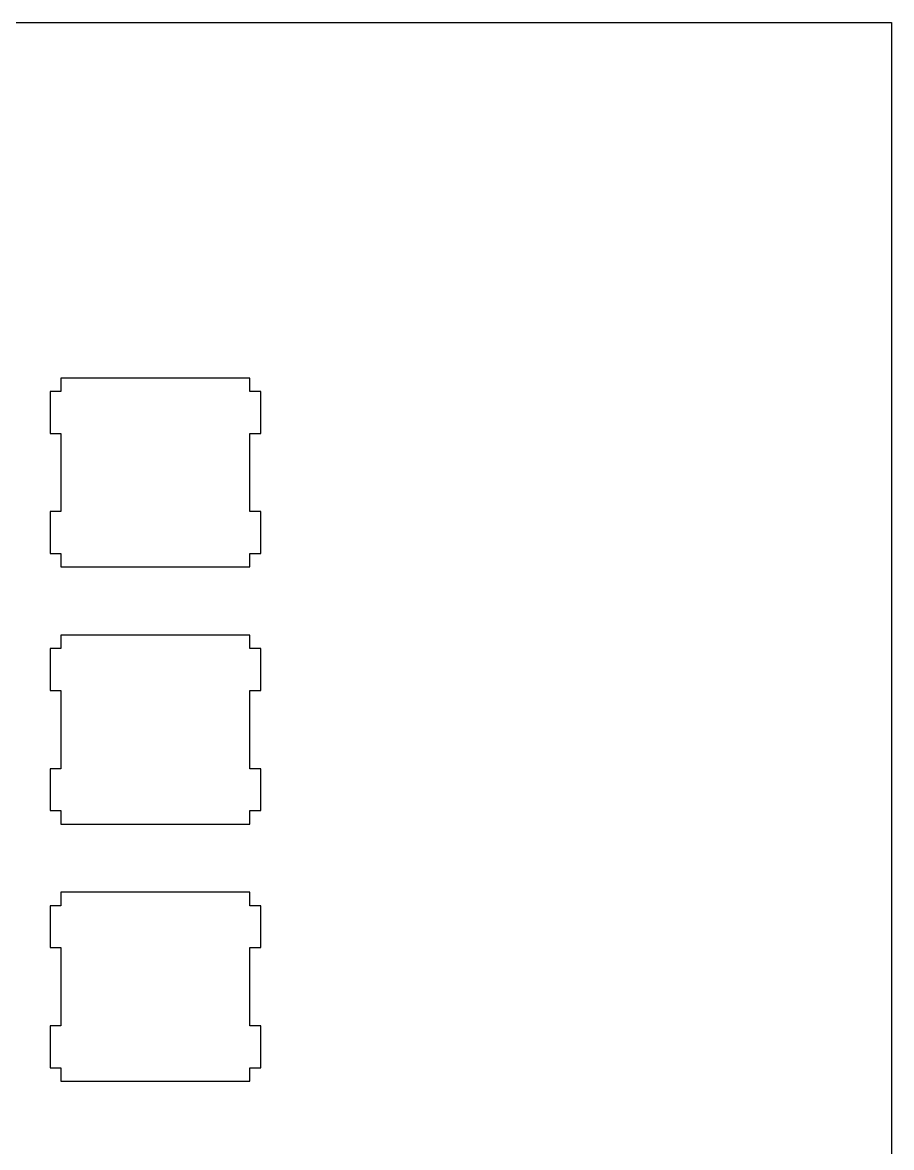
# Model space of a CAD drawing. Header units: millimetres. Extents: x 78 to 219, y 34 to 177.
# Drawn here: x 154.3 to 218.6, y 93.6 to 177 of the extents above; entities that cross this region are included whole.
import ezdxf

# ---------------------------------------------------------------- set-up
doc = ezdxf.new("R2010")
doc.units = ezdxf.units.MM
doc.header["$MEASUREMENT"] = 0

# ---------------------------------------------------------------- blocks, each defined once
blk = doc.blocks.new('block 2')
at = {"color": 7, "lineweight": 25, "true_color": 0xffffff}
blk.add_lwpolyline([(78.398, 176.98), (218.641, 176.98)], dxfattribs=at)
blk = doc.blocks.new('block 3')
at = {"color": 7, "lineweight": 25, "true_color": 0xffffff}
blk.add_lwpolyline([(218.641, 176.98), (218.641, 33.629)], dxfattribs=at)
blk = doc.blocks.new('block 226')
at = {"color": 7, "lineweight": 25, "true_color": 0xffffff}
blk.add_lwpolyline([(157.123, 112.543), (157.123, 111.544)], dxfattribs=at)
blk = doc.blocks.new('block 227')
at = {"color": 7, "lineweight": 25, "true_color": 0xffffff}
blk.add_lwpolyline([(157.123, 111.544), (156.322, 111.544)], dxfattribs=at)
blk = doc.blocks.new('block 228')
at = {"color": 7, "lineweight": 25, "true_color": 0xffffff}
blk.add_lwpolyline([(156.322, 111.544), (156.322, 108.444)], dxfattribs=at)
blk = doc.blocks.new('block 229')
at = {"color": 7, "lineweight": 25, "true_color": 0xffffff}
blk.add_lwpolyline([(156.322, 108.444), (157.123, 108.444)], dxfattribs=at)
blk = doc.blocks.new('block 230')
at = {"color": 7, "lineweight": 25, "true_color": 0xffffff}
blk.add_lwpolyline([(157.123, 108.444), (157.123, 102.644)], dxfattribs=at)
blk = doc.blocks.new('block 231')
at = {"color": 7, "lineweight": 25, "true_color": 0xffffff}
blk.add_lwpolyline([(157.123, 102.644), (156.322, 102.644)], dxfattribs=at)
blk = doc.blocks.new('block 232')
at = {"color": 7, "lineweight": 25, "true_color": 0xffffff}
blk.add_lwpolyline([(156.322, 102.644), (156.322, 99.544)], dxfattribs=at)
blk = doc.blocks.new('block 233')
at = {"color": 7, "lineweight": 25, "true_color": 0xffffff}
blk.add_lwpolyline([(156.322, 99.544), (157.123, 99.544)], dxfattribs=at)
blk = doc.blocks.new('block 234')
at = {"color": 7, "lineweight": 25, "true_color": 0xffffff}
blk.add_lwpolyline([(157.123, 99.544), (157.123, 98.544)], dxfattribs=at)
blk = doc.blocks.new('block 235')
at = {"color": 7, "lineweight": 25, "true_color": 0xffffff}
blk.add_lwpolyline([(157.123, 98.544), (171.122, 98.544)], dxfattribs=at)
blk = doc.blocks.new('block 236')
at = {"color": 7, "lineweight": 25, "true_color": 0xffffff}
blk.add_lwpolyline([(171.122, 98.544), (171.122, 99.544)], dxfattribs=at)
blk = doc.blocks.new('block 237')
at = {"color": 7, "lineweight": 25, "true_color": 0xffffff}
blk.add_lwpolyline([(171.122, 99.544), (171.923, 99.544)], dxfattribs=at)
blk = doc.blocks.new('block 238')
at = {"color": 7, "lineweight": 25, "true_color": 0xffffff}
blk.add_lwpolyline([(171.923, 99.544), (171.923, 102.644)], dxfattribs=at)
blk = doc.blocks.new('block 239')
at = {"color": 7, "lineweight": 25, "true_color": 0xffffff}
blk.add_lwpolyline([(171.923, 102.644), (171.122, 102.644)], dxfattribs=at)
blk = doc.blocks.new('block 240')
at = {"color": 7, "lineweight": 25, "true_color": 0xffffff}
blk.add_lwpolyline([(171.122, 102.644), (171.122, 108.444)], dxfattribs=at)
blk = doc.blocks.new('block 241')
at = {"color": 7, "lineweight": 25, "true_color": 0xffffff}
blk.add_lwpolyline([(171.122, 108.444), (171.923, 108.444)], dxfattribs=at)
blk = doc.blocks.new('block 242')
at = {"color": 7, "lineweight": 25, "true_color": 0xffffff}
blk.add_lwpolyline([(171.923, 108.444), (171.923, 111.544)], dxfattribs=at)
blk = doc.blocks.new('block 243')
at = {"color": 7, "lineweight": 25, "true_color": 0xffffff}
blk.add_lwpolyline([(171.923, 111.544), (171.122, 111.544)], dxfattribs=at)
blk = doc.blocks.new('block 244')
at = {"color": 7, "lineweight": 25, "true_color": 0xffffff}
blk.add_lwpolyline([(171.122, 111.544), (171.122, 112.543)], dxfattribs=at)
blk = doc.blocks.new('block 245')
at = {"color": 7, "lineweight": 25, "true_color": 0xffffff}
blk.add_lwpolyline([(171.122, 112.543), (157.123, 112.543)], dxfattribs=at)
blk = doc.blocks.new('block 326')
at = {"color": 7, "lineweight": 25, "true_color": 0xffffff}
blk.add_lwpolyline([(157.123, 131.593), (157.123, 130.594)], dxfattribs=at)
blk = doc.blocks.new('block 327')
at = {"color": 7, "lineweight": 25, "true_color": 0xffffff}
blk.add_lwpolyline([(157.123, 130.594), (156.322, 130.594)], dxfattribs=at)
blk = doc.blocks.new('block 328')
at = {"color": 7, "lineweight": 25, "true_color": 0xffffff}
blk.add_lwpolyline([(156.322, 130.594), (156.322, 127.494)], dxfattribs=at)
blk = doc.blocks.new('block 329')
at = {"color": 7, "lineweight": 25, "true_color": 0xffffff}
blk.add_lwpolyline([(156.322, 127.494), (157.123, 127.494)], dxfattribs=at)
blk = doc.blocks.new('block 330')
at = {"color": 7, "lineweight": 25, "true_color": 0xffffff}
blk.add_lwpolyline([(157.123, 127.494), (157.123, 121.694)], dxfattribs=at)
blk = doc.blocks.new('block 331')
at = {"color": 7, "lineweight": 25, "true_color": 0xffffff}
blk.add_lwpolyline([(157.123, 121.694), (156.322, 121.694)], dxfattribs=at)
blk = doc.blocks.new('block 332')
at = {"color": 7, "lineweight": 25, "true_color": 0xffffff}
blk.add_lwpolyline([(156.322, 121.694), (156.322, 118.594)], dxfattribs=at)
blk = doc.blocks.new('block 333')
at = {"color": 7, "lineweight": 25, "true_color": 0xffffff}
blk.add_lwpolyline([(156.322, 118.594), (157.123, 118.594)], dxfattribs=at)
blk = doc.blocks.new('block 334')
at = {"color": 7, "lineweight": 25, "true_color": 0xffffff}
blk.add_lwpolyline([(157.123, 118.594), (157.123, 117.594)], dxfattribs=at)
blk = doc.blocks.new('block 335')
at = {"color": 7, "lineweight": 25, "true_color": 0xffffff}
blk.add_lwpolyline([(157.123, 117.594), (171.122, 117.594)], dxfattribs=at)
blk = doc.blocks.new('block 336')
at = {"color": 7, "lineweight": 25, "true_color": 0xffffff}
blk.add_lwpolyline([(171.122, 117.594), (171.122, 118.594)], dxfattribs=at)
blk = doc.blocks.new('block 337')
at = {"color": 7, "lineweight": 25, "true_color": 0xffffff}
blk.add_lwpolyline([(171.122, 118.594), (171.923, 118.594)], dxfattribs=at)
blk = doc.blocks.new('block 338')
at = {"color": 7, "lineweight": 25, "true_color": 0xffffff}
blk.add_lwpolyline([(171.923, 118.594), (171.923, 121.694)], dxfattribs=at)
blk = doc.blocks.new('block 339')
at = {"color": 7, "lineweight": 25, "true_color": 0xffffff}
blk.add_lwpolyline([(171.923, 121.694), (171.122, 121.694)], dxfattribs=at)
blk = doc.blocks.new('block 340')
at = {"color": 7, "lineweight": 25, "true_color": 0xffffff}
blk.add_lwpolyline([(171.122, 121.694), (171.122, 127.494)], dxfattribs=at)
blk = doc.blocks.new('block 341')
at = {"color": 7, "lineweight": 25, "true_color": 0xffffff}
blk.add_lwpolyline([(171.122, 127.494), (171.923, 127.494)], dxfattribs=at)
blk = doc.blocks.new('block 342')
at = {"color": 7, "lineweight": 25, "true_color": 0xffffff}
blk.add_lwpolyline([(171.923, 127.494), (171.923, 130.594)], dxfattribs=at)
blk = doc.blocks.new('block 343')
at = {"color": 7, "lineweight": 25, "true_color": 0xffffff}
blk.add_lwpolyline([(171.923, 130.594), (171.122, 130.594)], dxfattribs=at)
blk = doc.blocks.new('block 344')
at = {"color": 7, "lineweight": 25, "true_color": 0xffffff}
blk.add_lwpolyline([(171.122, 130.594), (171.122, 131.593)], dxfattribs=at)
blk = doc.blocks.new('block 345')
at = {"color": 7, "lineweight": 25, "true_color": 0xffffff}
blk.add_lwpolyline([(171.122, 131.593), (157.123, 131.593)], dxfattribs=at)
blk = doc.blocks.new('block 426')
at = {"color": 7, "lineweight": 25, "true_color": 0xffffff}
blk.add_lwpolyline([(157.123, 150.643), (157.123, 149.644)], dxfattribs=at)
blk = doc.blocks.new('block 427')
at = {"color": 7, "lineweight": 25, "true_color": 0xffffff}
blk.add_lwpolyline([(157.123, 149.644), (156.322, 149.644)], dxfattribs=at)
blk = doc.blocks.new('block 428')
at = {"color": 7, "lineweight": 25, "true_color": 0xffffff}
blk.add_lwpolyline([(156.322, 149.644), (156.322, 146.544)], dxfattribs=at)
blk = doc.blocks.new('block 429')
at = {"color": 7, "lineweight": 25, "true_color": 0xffffff}
blk.add_lwpolyline([(156.322, 146.544), (157.123, 146.544)], dxfattribs=at)
blk = doc.blocks.new('block 430')
at = {"color": 7, "lineweight": 25, "true_color": 0xffffff}
blk.add_lwpolyline([(157.123, 146.544), (157.123, 140.744)], dxfattribs=at)
blk = doc.blocks.new('block 431')
at = {"color": 7, "lineweight": 25, "true_color": 0xffffff}
blk.add_lwpolyline([(157.123, 140.744), (156.322, 140.744)], dxfattribs=at)
blk = doc.blocks.new('block 432')
at = {"color": 7, "lineweight": 25, "true_color": 0xffffff}
blk.add_lwpolyline([(156.322, 140.744), (156.322, 137.645)], dxfattribs=at)
blk = doc.blocks.new('block 433')
at = {"color": 7, "lineweight": 25, "true_color": 0xffffff}
blk.add_lwpolyline([(156.322, 137.645), (157.123, 137.645)], dxfattribs=at)
blk = doc.blocks.new('block 434')
at = {"color": 7, "lineweight": 25, "true_color": 0xffffff}
blk.add_lwpolyline([(157.123, 137.645), (157.123, 136.644)], dxfattribs=at)
blk = doc.blocks.new('block 435')
at = {"color": 7, "lineweight": 25, "true_color": 0xffffff}
blk.add_lwpolyline([(157.123, 136.644), (171.122, 136.644)], dxfattribs=at)
blk = doc.blocks.new('block 436')
at = {"color": 7, "lineweight": 25, "true_color": 0xffffff}
blk.add_lwpolyline([(171.122, 136.644), (171.122, 137.645)], dxfattribs=at)
blk = doc.blocks.new('block 437')
at = {"color": 7, "lineweight": 25, "true_color": 0xffffff}
blk.add_lwpolyline([(171.122, 137.645), (171.923, 137.645)], dxfattribs=at)
blk = doc.blocks.new('block 438')
at = {"color": 7, "lineweight": 25, "true_color": 0xffffff}
blk.add_lwpolyline([(171.923, 137.645), (171.923, 140.744)], dxfattribs=at)
blk = doc.blocks.new('block 439')
at = {"color": 7, "lineweight": 25, "true_color": 0xffffff}
blk.add_lwpolyline([(171.923, 140.744), (171.122, 140.744)], dxfattribs=at)
blk = doc.blocks.new('block 440')
at = {"color": 7, "lineweight": 25, "true_color": 0xffffff}
blk.add_lwpolyline([(171.122, 140.744), (171.122, 146.544)], dxfattribs=at)
blk = doc.blocks.new('block 441')
at = {"color": 7, "lineweight": 25, "true_color": 0xffffff}
blk.add_lwpolyline([(171.122, 146.544), (171.923, 146.544)], dxfattribs=at)
blk = doc.blocks.new('block 442')
at = {"color": 7, "lineweight": 25, "true_color": 0xffffff}
blk.add_lwpolyline([(171.923, 146.544), (171.923, 149.644)], dxfattribs=at)
blk = doc.blocks.new('block 443')
at = {"color": 7, "lineweight": 25, "true_color": 0xffffff}
blk.add_lwpolyline([(171.923, 149.644), (171.122, 149.644)], dxfattribs=at)
blk = doc.blocks.new('block 444')
at = {"color": 7, "lineweight": 25, "true_color": 0xffffff}
blk.add_lwpolyline([(171.122, 149.644), (171.122, 150.643)], dxfattribs=at)
blk = doc.blocks.new('block 445')
at = {"color": 7, "lineweight": 25, "true_color": 0xffffff}
blk.add_lwpolyline([(171.122, 150.643), (157.123, 150.643)], dxfattribs=at)

msp = doc.modelspace()

# ---------------------------------------------------------------- block references
for name in ['block 2', 'block 3', 'block 426', 'block 445', 'block 444', 'block 427', 'block 428', 'block 443', 'block 442', 'block 429', 'block 430', 'block 440', 'block 441', 'block 431', 'block 432', 'block 439', 'block 438', 'block 433', 'block 434', 'block 436', 'block 437', 'block 435', 'block 326', 'block 345', 'block 344', 'block 327', 'block 328', 'block 343', 'block 342', 'block 329', 'block 330', 'block 340', 'block 341', 'block 331', 'block 332', 'block 339', 'block 338', 'block 333', 'block 334', 'block 336', 'block 337', 'block 335', 'block 226', 'block 245', 'block 244', 'block 227', 'block 228', 'block 243', 'block 242', 'block 229', 'block 230', 'block 240', 'block 241', 'block 231', 'block 232', 'block 239', 'block 238', 'block 233', 'block 234', 'block 236', 'block 237', 'block 235']:
    msp.add_blockref(name, (0, 0))

doc.saveas('drawing.dxf')
